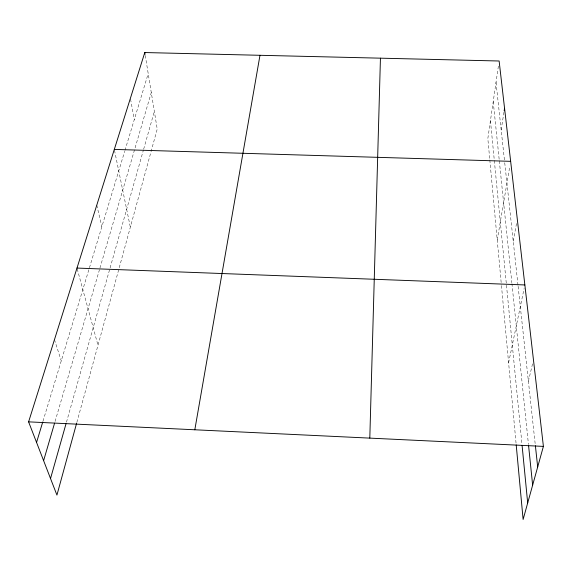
<?xml version="1.0" encoding="UTF-8"?>
<svg xmlns="http://www.w3.org/2000/svg" width="572" height="572" viewBox="0 0 572 572"><rect width="100%" height="100%" fill="white"/><g stroke="black" fill="none" stroke-linecap="round" stroke-linejoin="round"><path stroke-width="0.43" stroke-dasharray="2.86 2.15" d="M498.384 66.13L487.83 138.574L489.725 159.037M501.172 129.93L504.018 111.769M497.225 240.018L509.759 166.566M513.22 241.134L516.659 222.794M508.601 362.755L524.131 288.424M528.399 381.259L532.661 363.349M76.877 422.322L157.221 129.086L145.073 54.304M66.474 422.165L143.415 150.043M143.658 149.178L154.347 111.39M55.076 421.45L99.7 268.897M99.943 268.053L151.287 92.528M42.993 421.192L124.703 151.251M124.961 150.4L148.205 73.602M54.462 339.661L61.254 360.861M77.22 268.926L97.984 345.273M96.782 205.148L101.852 226.727M114.493 150.279L130.345 227.184M130.552 99.142L134.277 119.605M496.017 82.361L504.633 161.847M504.726 162.734L518.017 285.407M518.11 286.293L535.292 444.88M493.221 101.551L499.227 159.981M499.32 160.868L511.833 282.704M511.926 283.583L528.457 444.437M490.44 120.656L521.907 443.6M489.811 159.924L501.372 284.72M501.451 285.6L516.13 444.022"/><path stroke-width="0.86" d="M369.805 438.123L380.444 58.172M504.154 110.904L504.561 108.315M194.816 429.786L259.981 55.298M76.641 423.173L56.935 495.095L28.6 421.857L144.787 52.545L499.127 61.004L543.4 446.396L523.115 519.455L516.209 444.909M50.529 478.535L65.987 423.866M43.608 460.653L54.576 423.158M36.558 442.435L42.736 422.036M114.314 149.414L510.653 161.333M76.984 268.061L524.853 284.949M28.6 421.857L543.4 446.396M144.787 52.545L145.073 54.304M535.392 445.76L537.687 466.966M528.549 445.316L532.639 485.149M522.079 445.373L527.691 502.974"/></g></svg>
